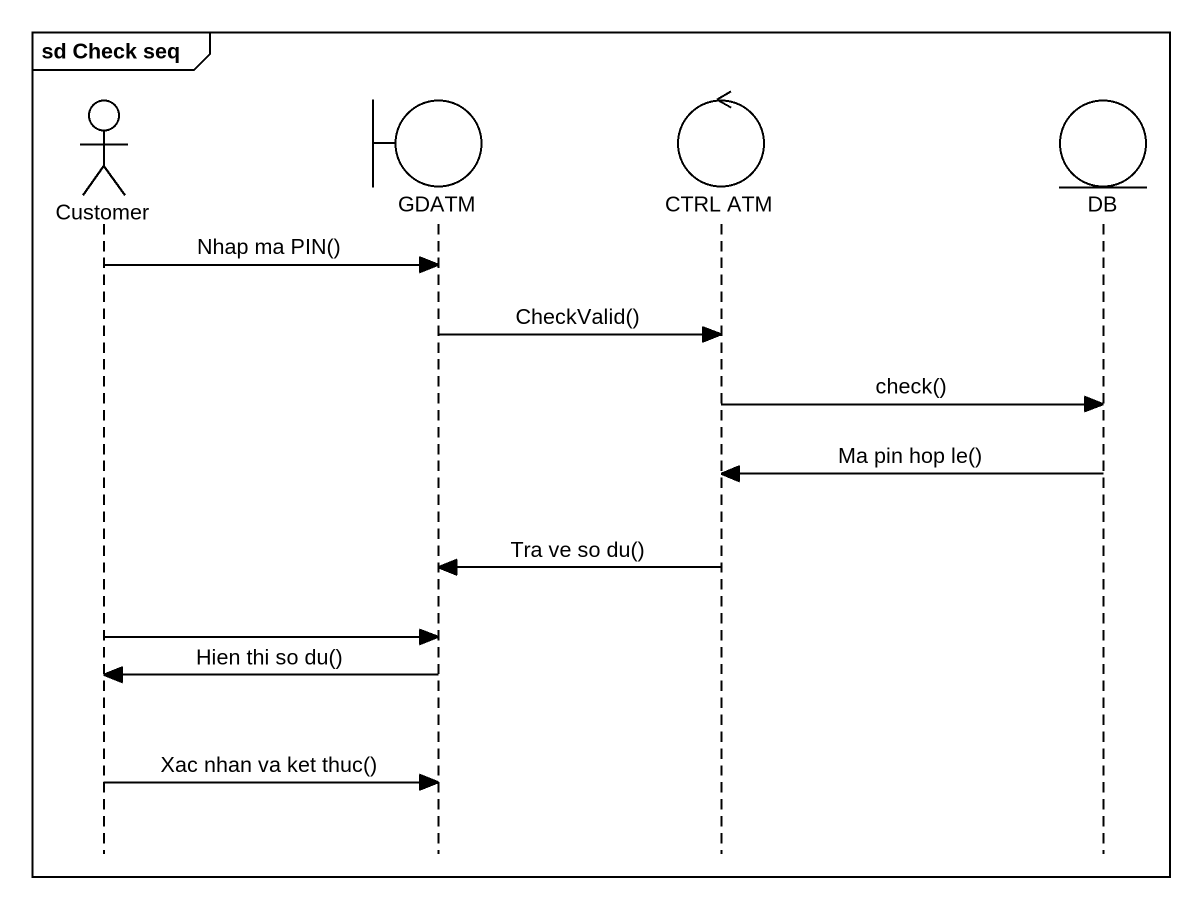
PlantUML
@startuml
mainframe sd Check seq
hide footbox
actor Customer
boundary GDATM
control "CTRL ATM" as CTRL_ATM
entity DB

Customer -> GDATM : Nhap ma PIN()
GDATM -> CTRL_ATM : CheckValid()
CTRL_ATM -> DB : check()
DB -> CTRL_ATM : Ma pin hop le()
CTRL_ATM -> GDATM : Tra ve so du()
Customer -> GDATM
GDATM -> Customer : Hien thi so du()
Customer -> GDATM : Xac nhan va ket thuc()
@enduml
